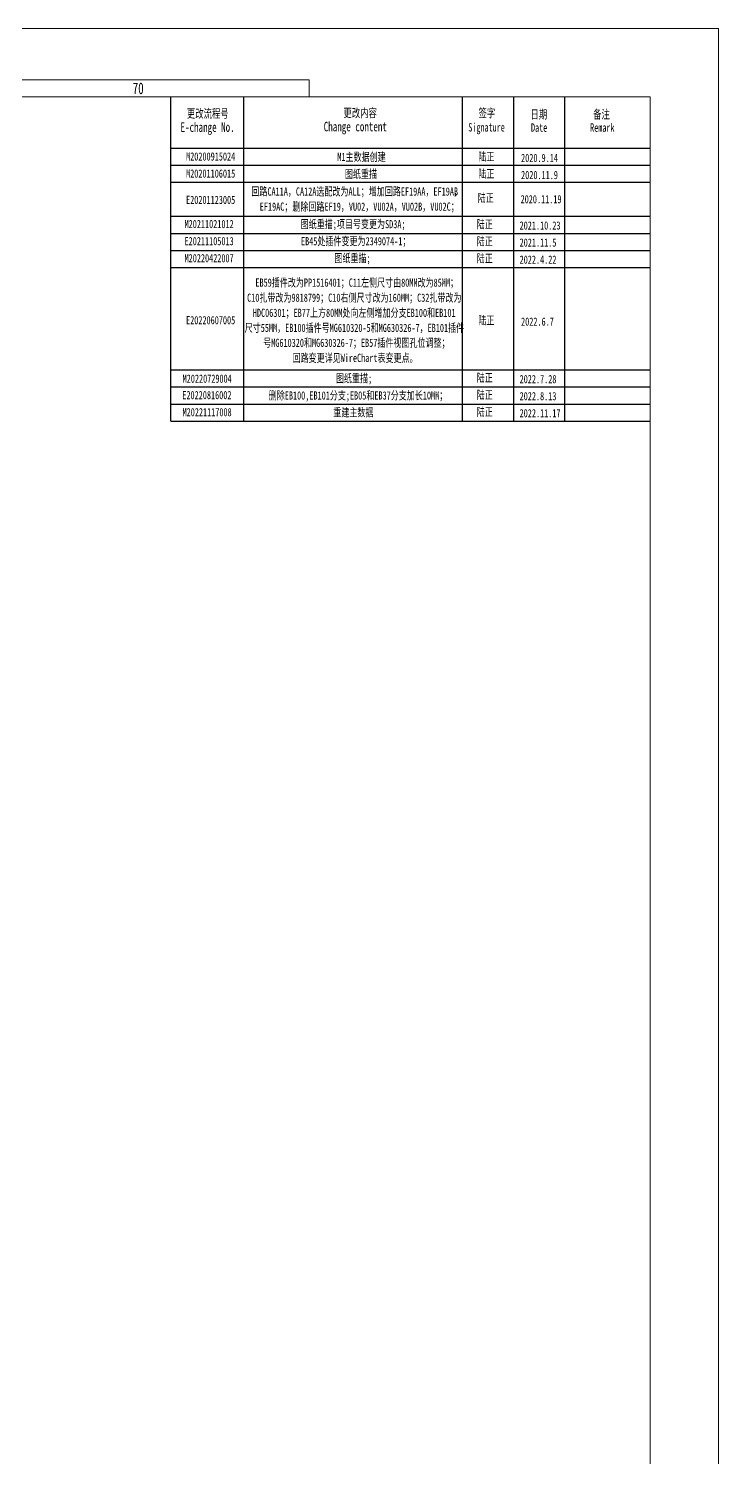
# Model space of a CAD drawing. Header units: inches. Extents: x 47316 to 59086, y 3141 to 11743.
# Drawn here: x 57185.7 to 57387.9, y 9880.5 to 10299.1 of the extents above; entities that cross this region are included whole.
import ezdxf

# ---------------------------------------------------------------- set-up
doc = ezdxf.new("R2010")
doc.units = ezdxf.units.IN
doc.header["$MEASUREMENT"] = 0
doc.styles.add('MtX_FangSong_GB2312', font='')
doc.styles.add('MtX_SimSun', font='')
doc.styles.add('MtX_仿宋_GB2312', font='')
doc.styles.add('样式 1', font='仿宋_GB2312.ttf', dxfattribs={"width": 0.7, "height": 2.4})
doc.styles.get('MtX_FangSong_GB2312').set_extended_font_data('FangSong_GB2312')
doc.styles.get('MtX_SimSun').set_extended_font_data('SimSun')
doc.styles.get('MtX_仿宋_GB2312').set_extended_font_data('仿宋_GB2312')

msp = doc.modelspace()

# ---------------------------------------------------------------- linework, layer by layer
at = {"color": 0, "lineweight": 15}
for p, q in [((57387.93, 10299.08), (50247.93, 10299.08)), ((57387.93, 9458.08), (57387.93, 10299.08)), ((50267.93, 10284.08), (57267.93, 10284.08)), ((57267.93, 10279.08), (57267.93, 10284.08)), ((50267.93, 10279.08), (57367.93, 10279.08)), ((57227.43, 10279.08), (57367.93, 10279.08)), ((57367.93, 9478.08), (57367.93, 10279.08)), ((57367.93, 10209.08), (57367.93, 10279.08))]:
    msp.add_line(p, q, dxfattribs=at)
at = {"color": 0, "lineweight": -3}
for p, q in [((57227.43, 10184.08), (57227.43, 10279.08)), ((57248.85, 10184.08), (57248.85, 10279.08)), ((57312.93, 10184.08), (57312.93, 10279.08)), ((57327.93, 10184.08), (57327.93, 10279.08)), ((57342.93, 10184.08), (57342.93, 10279.08)), ((57227.43, 10264.08), (57367.93, 10264.08)), ((57227.43, 10259.08), (57367.93, 10259.08)), ((57227.43, 10254.08), (57367.93, 10254.08)), ((57227.43, 10244.08), (57367.93, 10244.08)), ((57227.43, 10239.08), (57367.93, 10239.08)), ((57227.43, 10234.08), (57367.93, 10234.08)), ((57227.43, 10229.08), (57367.93, 10229.08)), ((57227.43, 10199.08), (57367.93, 10199.08)), ((57227.43, 10194.08), (57367.93, 10194.08)), ((57227.43, 10189.08), (57367.93, 10189.08)), ((57227.43, 10184.08), (57367.93, 10184.08))]:
    msp.add_line(p, q, dxfattribs=at)

# ---------------------------------------------------------------- texts
at = {"color": 0, "lineweight": 15, "style": 'MtX_FangSong_GB2312', "width": 0.7}
msp.add_text('70', height=3.4, dxfattribs=at).set_placement((57216.24, 10279.88))
at = {"color": 0, "lineweight": -3, "width": 0.7}
for s, height, style, p in [('更改流程号', 2.5, 'MtX_FangSong_GB2312', (57232.13, 10272.93)), ('更改内容', 2.5, 'MtX_FangSong_GB2312', (57278.03, 10273.11)), ('签字', 2.5, 'MtX_FangSong_GB2312', (57317.61, 10273.07)), ('日期', 2.5, 'MtX_FangSong_GB2312', (57332.82, 10272.68)), ('备注', 2.5, 'MtX_FangSong_GB2312', (57351.2, 10272.7)), ('E-change No.', 2.7775, 'MtX_SimSun', (57230.27, 10268.82)), ('Change content', 2.7775, 'MtX_SimSun', (57272.24, 10268.98)), ('Signature', 2.5, 'MtX_SimSun', (57314.61, 10268.92)), ('Date', 2.5, 'MtX_SimSun', (57332.99, 10268.83)), ('Remark', 2.5, 'MtX_SimSun', (57350.33, 10268.83)), ('M20200915024', 2.4, '样式 1', (57231.9, 10260.41)), ('M1主数据创建', 2.4, 'MtX_仿宋_GB2312', (57276.24, 10260.28)), ('陆正', 2.4, '样式 1', (57317.55, 10260.36)), ('2020.9.14', 2.4, '样式 1', (57330.09, 10259.98)), ('M20201106015', 2.4, '样式 1', (57231.9, 10255.41)), ('图纸重描', 2.4, 'MtX_仿宋_GB2312', (57278.45, 10255.27)), ('陆正', 2.4, '样式 1', (57317.55, 10255.36)), ('2020.11.9', 2.4, '样式 1', (57330.09, 10254.98)), ('回路CA11A，CA12A选配改为ALL；增加回路EF19AA，EF19AB', 2.4, 'MtX_仿宋_GB2312', (57251.03, 10250.15)), ('E20201123005', 2.4, '样式 1', (57231.9, 10247.7)), ('EF19AC；删除回路EF19，VU02，VU02A，VU02B，VU02C；', 2.4, 'MtX_仿宋_GB2312', (57253.5, 10245.72)), ('，', 2.4, 'MtX_仿宋_GB2312', (57310.32, 10250.15)), ('陆正', 2.4, '样式 1', (57317.39, 10248.26)), ('2020.11.19', 2.4, '样式 1', (57329.94, 10247.89)), ('M20211021012', 2.4, '样式 1', (57231.45, 10240.62)), ('图纸重描;项目号变更为SD3A;', 2.4, 'MtX_仿宋_GB2312', (57265.5, 10240.59)), ('陆正', 2.4, '样式 1', (57317.1, 10240.56)), ('2021.10.23', 2.4, '样式 1', (57329.65, 10240.19)), ('E20211105013', 2.4, '样式 1', (57231.45, 10235.62)), ('EB45处插件变更为2349074-1；', 2.4, 'MtX_仿宋_GB2312', (57265.59, 10235.59)), ('陆正', 2.4, '样式 1', (57317.1, 10235.56)), ('2021.11.5', 2.4, '样式 1', (57329.65, 10235.19)), ('M20220422007', 2.4, '样式 1', (57231.45, 10230.62)), ('图纸重描;', 2.4, 'MtX_仿宋_GB2312', (57275.38, 10230.62)), ('陆正', 2.4, '样式 1', (57317.1, 10230.56)), ('2022.4.22', 2.4, '样式 1', (57329.65, 10230.19)), ('EB59插件改为PP1516401；C11左侧尺寸由80MM改为85MM；', 2.4, 'MtX_仿宋_GB2312', (57252.22, 10223.46)), ('C10扎带改为9818799；C10右侧尺寸改为160MM；C32扎带改为', 2.4, 'MtX_仿宋_GB2312', (57249.79, 10219.04)), ('E20220607005', 2.4, '样式 1', (57231.9, 10212.45)), ('HDC06301；EB77上方80MM处向左侧增加分支EB100和EB101', 2.4, 'MtX_仿宋_GB2312', (57251.46, 10214.61)), ('陆正', 2.4, '样式 1', (57317.55, 10212.4)), ('尺寸55MM，EB100插件号MG610320-5和MG630326-7，EB101插件', 2.4, 'MtX_仿宋_GB2312', (57249.08, 10210.2)), ('2022.6.7', 2.4, '样式 1', (57330.09, 10212.03)), ('号MG610320和MG630326-7；EB57插件视图孔位调整；', 2.4, 'MtX_仿宋_GB2312', (57254.5, 10205.82)), ('回路变更详见WireChart表变更点。', 2.4, 'MtX_仿宋_GB2312', (57263.1, 10201.39)), ('图纸重描;', 2.4, 'MtX_仿宋_GB2312', (57275.82, 10195.41)), ('陆正', 2.4, '样式 1', (57317.1, 10195.56)), ('M20220729004', 2.4, 'MtX_仿宋_GB2312', (57230.89, 10195.32)), ('2022.7.28', 2.4, '样式 1', (57329.65, 10195.19)), ('E20220816002', 2.4, 'MtX_仿宋_GB2312', (57230.81, 10190.5)), ('删除EB100,EB101分支;EB05和EB37分支加长10MM；', 2.4, 'MtX_仿宋_GB2312', (57256.13, 10190.39)), ('陆正', 2.4, '样式 1', (57317.1, 10190.56)), ('2022.8.13', 2.4, '样式 1', (57329.65, 10190.19)), ('M20221117008', 2.4, 'MtX_仿宋_GB2312', (57230.86, 10185.5)), ('重建主数据', 2.4, 'MtX_仿宋_GB2312', (57275.05, 10185.4)), ('陆正', 2.4, '样式 1', (57317.1, 10185.56)), ('2022.11.17', 2.4, '样式 1', (57329.65, 10185.19))]:
    msp.add_text(s, height=height, dxfattribs=dict(at, style=style)).set_placement(p)

doc.saveas('drawing.dxf')
